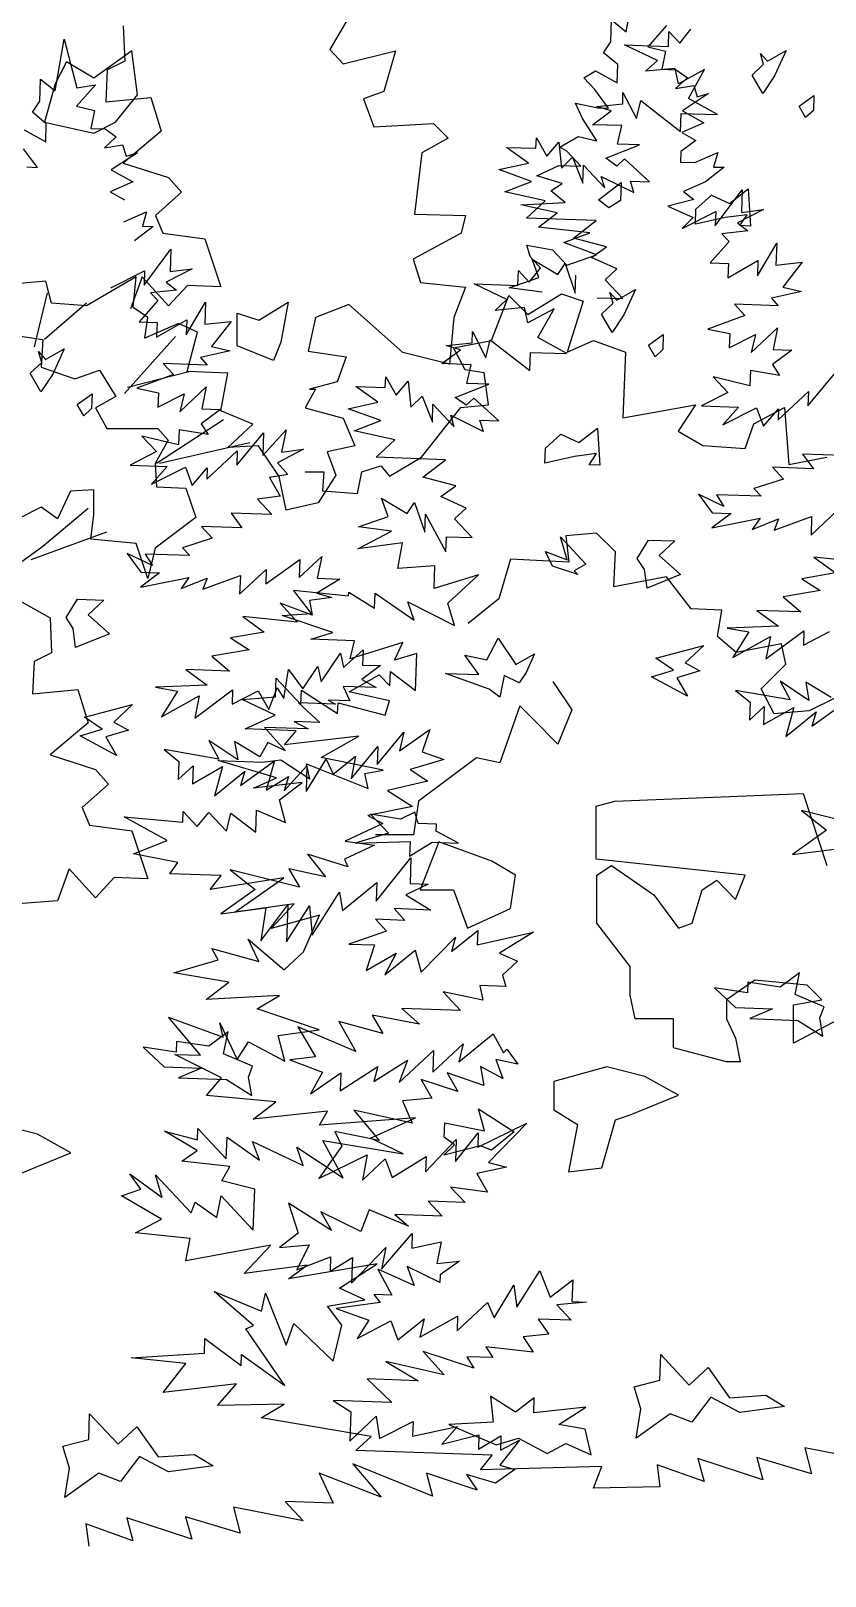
# Model space of a CAD drawing. Header units: inches. Extents: x -11 to 128, y 7 to 56.
# Drawn here: x 66.25 to 66.508, y 21.804 to 22.306 of the extents above; entities that cross this region are included whole.
import ezdxf

# ---------------------------------------------------------------- set-up
doc = ezdxf.new("R2010")
doc.units = ezdxf.units.IN
doc.header["$MEASUREMENT"] = 0
doc.layers.add('CAY', color=94, linetype='Continuous')
doc.layers.add('CAY-3', color=61, linetype='Continuous')
picture_1 = doc.add_image_def('image1.jpg', size_in_pixel=(1680, 1093))

# ---------------------------------------------------------------- blocks, each defined once
blk = doc.blocks.new('A$C76451831')
at = {"layer": 'CAY'}
for p, q in [((5470, 1100.6), (5471.1, 1075.2)), ((5864.5, 1085.8), (5864.9, 1096.7)), ((5864.9, 1096.7), (5872.8, 1088.2)), ((5872.8, 1088.2), (5880.8, 1098.4)), ((5420.6, 1053.6), (5427.3, 1091)), ((5427.3, 1091), (5436.5, 1055.8)), ((5856.5, 1075.7), (5832.8, 1086.9)), ((5832.8, 1086.9), (5864.5, 1085.8)), ((5471.1, 1075.2), (5458.4, 1068.9)), ((5848, 1067.8), (5856.5, 1075.7)), ((5409.5, 1046.3), (5410, 1062.2)), ((5410, 1062.2), (5420.6, 1053.6)), ((5458.4, 1068.9), (5457.3, 1045.7)), ((5869.4, 1069.8), (5848, 1067.8)), ((5871.7, 1058.8), (5869.4, 1069.8)), ((5890.7, 1069), (5871.7, 1058.8)), ((5879.1, 1048.1), (5890.7, 1069)), ((5449.8, 1058.1), (5436.1, 1042.7)), ((5436.5, 1055.8), (5449.8, 1058.1)), ((5831.4, 1044.3), (5831.6, 1052.5)), ((5831.6, 1052.5), (5841.4, 1033.6)), ((5404.2, 1038.3), (5409.5, 1046.3)), ((5436.1, 1042.7), (5449.1, 1039.5)), ((5457.3, 1045.7), (5490, 1048.9)), ((5490, 1048.9), (5497.4, 1024.6)), ((5812.7, 1042.3), (5831.4, 1044.3)), ((5823, 1039.2), (5812.7, 1042.3)), ((5841.4, 1033.6), (5844.6, 1046.6)), ((5844.6, 1046.6), (5873.3, 1024.3)), ((5900, 1036.5), (5879.1, 1048.1)), ((5414.3, 1029.8), (5404.2, 1038.3)), ((5413.9, 1016.7), (5414.3, 1029.8)), ((5449.1, 1039.5), (5446.4, 1026.4)), ((5809.5, 1029.2), (5823, 1039.2)), ((5830.8, 1028.5), (5809.5, 1029.2)), ((5827.6, 1015), (5830.8, 1028.5)), ((5873.3, 1024.3), (5873.7, 1037.4)), ((5873.7, 1037.4), (5900, 1036.5)), ((5398.3, 1025.4), (5413.9, 1016.7)), ((5446.4, 1026.4), (5456.8, 1026.1)), ((5464.8, 1020.4), (5456.3, 1012.5)), ((5456.8, 1026.1), (5464.8, 1020.4)), ((5497.4, 1024.6), (5470, 1001.4)), ((5768.6, 1012.1), (5768.9, 1019.8)), ((5768.9, 1019.8), (5776.6, 1006.4)), ((5407.8, 998.3), (5397.8, 1011.8)), ((5456.3, 1012.5), (5469.5, 1014.7)), ((5480.2, 1008.9), (5461.2, 996.5)), ((5469.5, 1014.7), (5472, 1006.5)), ((5472, 1006.5), (5480.2, 1008.9)), ((5747.3, 1012.8), (5768.6, 1012.1)), ((5763.2, 1001.4), (5747.3, 1012.8)), ((5776.6, 1006.4), (5785.1, 1016.5)), ((5785.1, 1016.5), (5787.1, 997.8)), ((5819.1, 1004.9), (5843.5, 1014.5)), ((5843.5, 1014.5), (5827.6, 1015)), ((5400.1, 998.6), (5407.8, 998.3)), ((5461.2, 996.5), (5476.8, 987.8)), ((5470, 1001.4), (5502.7, 990.9)), ((5741.8, 996.7), (5763.2, 1001.4)), ((5765.5, 988.2), (5741.8, 996.7)), ((5787.1, 997.8), (5795.1, 1005.7)), ((5795.1, 1005.7), (5802.6, 986.9)), ((5802.6, 986.9), (5803.1, 1000)), ((5803.1, 1000), (5818.4, 983.6)), ((5827.1, 999.2), (5819.1, 1004.9)), ((5832.7, 1004.4), (5827.1, 999.2)), ((5850.7, 987.9), (5832.7, 1004.4)), ((5476.8, 987.8), (5460.6, 980.6)), ((5502.7, 990.9), (5512.2, 980.3)), ((5746.2, 980.7), (5765.5, 988.2)), ((5818.4, 983.6), (5815.9, 991.8)), ((5815.9, 991.8), (5839.5, 980.1)), ((5839.5, 980.1), (5837.1, 988.4)), ((5837.1, 988.4), (5850.7, 987.9)), ((5460.6, 980.6), (5470.9, 974.8)), ((5512.2, 980.3), (5493.2, 963.4)), ((5775.4, 974.2), (5746.2, 980.7)), ((5761.9, 961.5), (5775.4, 974.2)), ((5470.3, 959), (5486.9, 966.1)), ((5486.9, 966.1), (5483.8, 955.8)), ((5493.2, 963.4), (5498.5, 950.8)), ((5812.1, 959.8), (5761.9, 961.5)), ((5491.5, 955.5), (5478, 945.1)), ((5483.8, 955.8), (5491.5, 955.5)), ((5498.5, 950.8), (5529.1, 946.6)), ((5795.8, 947.2), (5812.1, 959.8)), ((5485, 913.1), (5504.5, 939.2)), ((5504.5, 939.2), (5503.9, 922.9)), ((5529.1, 946.6), (5540.7, 911.8)), ((5819.6, 940.9), (5795.8, 947.2)), ((5808.9, 933.2), (5819.6, 940.9)), ((5770.8, 918.6), (5765.8, 931.9)), ((5765.8, 931.9), (5784.4, 920.9)), ((5784.4, 920.9), (5789.7, 928.8)), ((5789.7, 928.8), (5797.1, 907.3)), ((5827.2, 924.8), (5808.9, 933.2)), ((5460.9, 911.2), (5485.4, 923.5)), ((5483.7, 919.1), (5475.3, 895.9)), ((5502.7, 898.1), (5483.7, 919.1)), ((5485.4, 923.5), (5485, 913.1)), ((5519.9, 925), (5501, 915.3)), ((5503.9, 922.9), (5519.9, 925)), ((5749.2, 911.2), (5770.8, 918.6)), ((5797.1, 907.3), (5797.6, 920.4)), ((5818.7, 916.9), (5827.2, 924.8)), ((5831.4, 903.4), (5818.7, 916.9)), ((5508.5, 909.6), (5489.8, 907.5)), ((5489.8, 907.5), (5495.1, 901.9)), ((5501, 915.3), (5508.5, 909.6)), ((5516.4, 912.8), (5502.7, 898.1)), ((5540.7, 911.8), (5516.4, 912.8)), ((5773.1, 908.1), (5749.2, 911.2)), ((5495.1, 901.9), (5481.4, 886.5)), ((5515.5, 877.1), (5529.5, 900.7)), ((5529.5, 900.7), (5528.9, 884.8)), ((5812.9, 904), (5831.4, 903.4)), ((5481.4, 886.5), (5494.5, 886)), ((5494.1, 875.6), (5515.9, 888)), ((5494.5, 886), (5494.1, 875.6)), ((5515.9, 888), (5515.5, 877.1)), ((5528.9, 884.8), (5548, 886.9)), ((5548, 886.9), (5533.8, 868.8)), ((5547.3, 865.6), (5525.8, 860.9)), ((5525.8, 860.9), (5530.6, 855.3)), ((5533.8, 868.8), (5547.3, 865.6)), ((5498.9, 856.4), (5506.3, 848.5)), ((5530.6, 855.3), (5498.9, 856.4)), ((5506.3, 848.5), (5479.7, 838.5)), ((5479.7, 838.5), (5495.4, 835.2)), ((5510.8, 821.5), (5530, 839.5)), ((5530, 839.5), (5526.8, 823.7)), ((5495.4, 835.2), (5495.1, 824.8)), ((5495.1, 824.8), (5514, 834.6)), ((5514, 834.6), (5510.8, 821.5)), ((5540.3, 823.2), (5526.4, 812.8)), ((5526.8, 823.7), (5540.3, 823.2)), ((5510.4, 808.4), (5510, 797.5)), ((5531.5, 805), (5510.4, 808.4)), ((5526.4, 812.8), (5531.5, 805)), ((5552.1, 782.9), (5571.5, 806.3)), ((5570.9, 790), (5587.9, 808.4)), ((5571.5, 806.3), (5570.9, 790)), ((5587.9, 808.4), (5584.6, 792.2)), ((5510, 797.5), (5483.5, 803.9)), ((5483.5, 803.9), (5494, 792.7)), ((5600.5, 794.4), (5581.6, 784.6)), ((5584.6, 792.2), (5600.5, 794.4)), ((5494, 792.7), (5475, 782.9)), ((5475, 782.9), (5501.7, 782)), ((5530.4, 772.8), (5552.4, 793.3)), ((5552.4, 793.3), (5552.1, 782.9)), ((5581.6, 784.6), (5589, 776.2)), ((5501.7, 782), (5490.4, 769.2)), ((5490.4, 769.2), (5514.9, 781.5)), ((5514.9, 781.5), (5519.8, 768.2)), ((5519.8, 768.2), (5530.7, 781)), ((5530.7, 781), (5530.4, 772.8)), ((5589, 776.2), (5575.8, 773.9)), ((5575.8, 773.9), (5583.5, 760.5)), ((5583.5, 760.5), (5567.1, 758.4)), ((5567.1, 758.4), (5577.6, 747.1)), ((5526.5, 738.5), (5534.4, 730.1)), ((5555.9, 737.5), (5526.5, 738.5)), ((5577.6, 747.1), (5548.1, 748.2)), ((5548.1, 748.2), (5555.9, 737.5)), ((5534.4, 730.1), (5512.8, 723.1)), ((5472.8, 719.1), (5482.8, 705.6)), ((5491.1, 710.3), (5472.8, 719.1)), ((5518.1, 717.5), (5485.9, 718.6)), ((5485.9, 718.6), (5491.1, 710.3)), ((5512.8, 723.1), (5518.1, 717.5)), ((5597.3, 701.6), (5613.7, 716.9)), ((5613.7, 716.9), (5610.4, 701.1)), ((5496.3, 705.1), (5482.4, 694.7)), ((5482.8, 705.6), (5496.3, 705.1)), ((5554.2, 689.5), (5573.5, 707.4)), ((5573.1, 697), (5597.7, 714.7)), ((5573.5, 707.4), (5573.1, 697)), ((5597.7, 714.7), (5597.3, 701.6)), ((5482.4, 694.7), (5517.5, 701.6)), ((5517.5, 701.6), (5511.8, 693.7)), ((5511.8, 693.7), (5530.6, 701.2)), ((5527.6, 693.1), (5554.7, 703.1)), ((5530.6, 701.2), (5527.6, 693.1)), ((5554.7, 703.1), (5554.2, 689.5)), ((5626.7, 700.5), (5610, 690.2)), ((5610.4, 701.1), (5626.7, 700.5)), ((5606.7, 674.5), (5583.5, 683)), ((5583.5, 683), (5596.1, 669.4)), ((5620.8, 687.1), (5604.8, 685)), ((5604.8, 685), (5606.7, 674.5)), ((5610, 690.2), (5620.8, 687.1)), ((5596.1, 669.4), (5556.4, 673.5)), ((5556.4, 673.5), (5571.9, 662.1)), ((5571.9, 662.1), (5547.7, 658)), ((5561, 649.3), (5534.1, 644.8)), ((5547.7, 658), (5561, 649.3)), ((5629.4, 636.5), (5643.5, 649.2)), ((5643.5, 649.2), (5643.1, 638.3)), ((5534.1, 644.8), (5546.9, 634)), ((5599.9, 621.2), (5610.9, 637.2)), ((5610.9, 637.2), (5613.2, 626.2)), ((5613.2, 626.2), (5627.1, 647)), ((5627.1, 647), (5629.4, 636.5)), ((5656.2, 637.9), (5642.7, 627.9)), ((5643.1, 638.3), (5656.2, 637.9)), ((5515.2, 635.1), (5530.7, 623.7)), ((5546.9, 634), (5515.2, 635.1)), ((5586.1, 614), (5589.5, 635.2)), ((5589.5, 635.2), (5599.9, 621.2)), ((5642.7, 627.9), (5652.9, 622.1)), ((5530.7, 623.7), (5493.4, 622.2)), ((5493.4, 622.2), (5509.2, 619.4)), ((5509.2, 619.4), (5497.7, 600.8)), ((5497.7, 600.8), (5525, 616.1)), ((5521.7, 599.9), (5549.1, 620.3)), ((5525, 616.1), (5521.7, 599.9)), ((5549.1, 620.3), (5548.8, 609.9)), ((5548.8, 609.9), (5567.7, 619.6)), ((5567.7, 619.6), (5575.4, 606.2)), ((5575.4, 606.2), (5581.3, 621.9)), ((5581.3, 621.9), (5586.1, 614)), ((5629, 622.9), (5634, 612.3)), ((5652.9, 622.1), (5629, 622.9)), ((5596.8, 610.9), (5612.2, 596.8)), ((5623.5, 610), (5596.8, 610.9)), ((5618.2, 612.9), (5623.5, 610)), ((5634, 612.3), (5618.2, 612.9)), ((5603.9, 592.1), (5572.2, 593.2)), ((5572.2, 593.2), (5587.5, 576.3)), ((5612.2, 596.8), (5593.6, 597.4)), ((5593.6, 597.4), (5603.9, 592.1)), ((5552.8, 569.8), (5532, 583.7)), ((5532, 583.7), (5539.2, 570.3)), ((5568.7, 572), (5550.5, 583.1)), ((5550.5, 583.1), (5552.8, 569.8)), ((5574.5, 582.2), (5568.7, 572)), ((5587.5, 576.3), (5574.5, 582.2)), ((5653.7, 566.3), (5673.1, 589.7)), ((5669.9, 576.2), (5691.8, 591.7)), ((5673.1, 589.7), (5669.9, 576.2)), ((5691.8, 591.7), (5686.2, 575.6)), ((5499.6, 577.1), (5510.2, 568.6)), ((5539.2, 570.3), (5499.6, 577.1)), ((5602.3, 546.8), (5616.7, 570.3)), ((5616.7, 570.3), (5621.8, 559.3)), ((5621.8, 559.3), (5638.1, 572.3)), ((5634.8, 556.1), (5654.2, 579.4)), ((5638.1, 572.3), (5634.8, 556.1)), ((5654.2, 579.4), (5653.7, 566.3)), ((5701.9, 570.1), (5677.6, 562.8)), ((5686.2, 575.6), (5701.9, 570.1)), ((5510.2, 568.6), (5509.7, 555.5)), ((5509.7, 555.5), (5520.5, 565.5)), ((5520.5, 565.5), (5520, 552.4)), ((5520, 552.4), (5541.7, 564.8)), ((5541.7, 564.8), (5536, 543.7)), ((5536, 543.7), (5557.9, 561.5)), ((5554.9, 551.2), (5579.5, 568.9)), ((5557.9, 561.5), (5554.9, 551.2)), ((5579.5, 568.9), (5573.3, 547.8)), ((5586.4, 547.4), (5602.9, 565.4)), ((5602.9, 565.4), (5602.3, 546.8)), ((5677.6, 562.8), (5690.5, 554.2)), ((5573.3, 547.8), (5589.5, 557.7)), ((5589.5, 557.7), (5586.4, 547.4)), ((5690.5, 554.2), (5661.2, 547.5)), ((5661.2, 547.5), (5679.4, 536)), ((5683.6, 539.8), (5680.1, 515.6)), ((5679.4, 536), (5647, 529.4)), ((5647, 529.4), (5657.7, 523.6)), ((5657.7, 523.6), (5630.5, 510.9)), ((5680.1, 515.6), (5652.4, 515.6)), ((5651.7, 507.9), (5630, 497.8)), ((5630.5, 510.9), (5651.7, 507.9)), ((5632.6, 492.3), (5603.4, 501.4)), ((5603.4, 501.4), (5616.4, 485.1)), ((5630, 497.8), (5632.6, 492.3)), ((5653, 467.5), (5678.1, 498.8)), ((5678.1, 498.8), (5677.5, 480.3)), ((5597.6, 477.6), (5547.3, 490.2)), ((5547.3, 490.2), (5565.4, 476)), ((5589.9, 491), (5597.6, 477.6)), ((5616.4, 485.1), (5589.9, 491)), ((5628.7, 460.7), (5653.5, 481.1)), ((5653.5, 481.1), (5653, 467.5)), ((5565.4, 476), (5540.7, 458.3)), ((5606.8, 442.8), (5626.5, 473.9)), ((5626.5, 473.9), (5628.7, 460.7)), ((5690.6, 479.8), (5674.5, 472.2)), ((5674.5, 472.2), (5692.6, 461.1)), ((5677.5, 480.3), (5690.6, 479.8)), ((5540.7, 458.3), (5573.1, 462.6)), ((5569.5, 438.7), (5589, 464.8)), ((5573.1, 462.6), (5569.5, 438.7)), ((5589, 464.8), (5588.1, 438)), ((5588.1, 438), (5604.8, 464.2)), ((5604.8, 464.2), (5606.8, 442.8)), ((5665.9, 462.1), (5673.8, 453.6)), ((5692.6, 461.1), (5665.9, 462.1)), ((5652.5, 454.4), (5660.4, 445.9)), ((5673.8, 453.6), (5652.5, 454.4)), ((5660.4, 445.9), (5633.3, 436.5)), ((5633.3, 436.5), (5651.9, 435.8)), ((5685.6, 416.1), (5710.5, 441.5)), ((5707.5, 431.2), (5726.6, 446.4)), ((5710.5, 441.5), (5707.5, 431.2)), ((5726.6, 446.4), (5726.2, 435.9)), ((5726.2, 435.9), (5766.8, 445)), ((5766.8, 445), (5742.3, 429.9)), ((5651.9, 435.8), (5645.8, 417.4)), ((5645.8, 417.4), (5667.5, 429.8)), ((5659.3, 414.3), (5681.2, 432.1)), ((5667.5, 429.8), (5659.3, 414.3)), ((5681.2, 432.1), (5685.6, 416.1)), ((5742.3, 429.9), (5755.2, 424.1)), ((5755.2, 424.1), (5744.5, 414)), ((5744.5, 414), (5746.9, 405.8)), ((5746.9, 405.8), (5727.9, 406.4)), ((5727.9, 406.4), (5730.2, 395.9)), ((5701.4, 401.9), (5714.1, 388.3)), ((5730.2, 395.9), (5701.4, 401.9)), ((5625.9, 380.5), (5638.3, 358.8)), ((5657.8, 371.7), (5625.9, 380.5)), ((5650.1, 385.1), (5657.8, 371.7)), ((5684.3, 378.5), (5650.1, 385.1)), ((5714.1, 388.3), (5671.6, 389.8)), ((5671.6, 389.8), (5684.3, 378.5)), ((5596.3, 376.6), (5609.2, 354.8)), ((5638.3, 358.8), (5596.3, 376.6)), ((5712.8, 351.2), (5737.6, 371.6)), ((5737.6, 371.6), (5745.2, 357.8)), ((5669.7, 336.4), (5694.5, 359.5)), ((5694, 343.7), (5716, 364.2)), ((5694.5, 359.5), (5694, 343.7)), ((5716, 364.2), (5712.8, 351.2)), ((5745.2, 357.8), (5747.6, 360.4)), ((5747.6, 360.4), (5755.4, 349.7)), ((5609.2, 354.8), (5590.5, 352.7)), ((5590.5, 352.7), (5614.2, 343.7)), ((5626.9, 330.2), (5654.2, 347.8)), ((5651.2, 337), (5675.7, 352.5)), ((5654.2, 347.8), (5651.2, 337)), ((5675.7, 352.5), (5669.7, 336.4)), ((5744.6, 339.2), (5728.6, 347.9)), ((5728.6, 347.9), (5730.8, 334.2)), ((5755.4, 349.7), (5739.6, 353)), ((5739.6, 353), (5744.6, 339.2)), ((5614.2, 343.7), (5605.5, 328.2)), ((5605.5, 328.2), (5627.4, 343.3)), ((5627.4, 343.3), (5626.9, 330.2)), ((5712.1, 329.9), (5685.6, 338.5)), ((5685.6, 338.5), (5693.3, 325.1)), ((5730.8, 334.2), (5704.4, 343.3)), ((5704.4, 343.3), (5712.1, 329.9)), ((5693.3, 325.1), (5672, 323.1)), ((5636.8, 316.2), (5655.1, 294.3)), ((5679.1, 307), (5636.8, 316.2)), ((5672, 323.1), (5679.1, 307)), ((5726.5, 289.5), (5762, 306.9)), ((5762, 306.9), (5734.3, 278.4)), ((5623.2, 300.8), (5628.2, 290.2)), ((5655.1, 294.3), (5623.2, 300.8)), ((5688.7, 271.8), (5710.9, 295)), ((5710.3, 279.2), (5726.9, 299.9)), ((5710.9, 295), (5710.3, 279.2)), ((5726.9, 299.9), (5726.5, 289.5)), ((5628.2, 290.2), (5611.5, 266.8)), ((5611.5, 266.8), (5646.6, 284.1)), ((5646.6, 284.1), (5643.2, 265.7)), ((5643.2, 265.7), (5659.6, 281)), ((5659.6, 281), (5664.6, 267.6)), ((5664.6, 267.6), (5689.1, 282.7)), ((5689.1, 282.7), (5688.7, 271.8)), ((5747.3, 275.2), (5725.9, 270.5)), ((5725.9, 270.5), (5733.6, 257.1)), ((5734.3, 278.4), (5747.3, 275.2)), ((5733.6, 257.1), (5706.9, 260.7)), ((5706.9, 260.7), (5717.4, 249.5)), ((5620.7, 229.3), (5589.6, 249)), ((5589.6, 249), (5596.6, 227.4)), ((5717.4, 249.5), (5690.7, 250.4)), ((5690.7, 250.4), (5700.8, 239.6)), ((5641.9, 228.5), (5613, 242.7)), ((5613, 242.7), (5620.7, 229.3)), ((5647.9, 244.2), (5641.9, 228.5)), ((5676.5, 232.3), (5647.9, 244.2)), ((5700.8, 239.6), (5666.4, 240.8)), ((5666.4, 240.8), (5676.5, 232.3)), ((5596.6, 227.4), (5583.1, 217)), ((5656.8, 201.3), (5679, 227.2)), ((5679, 227.2), (5678.7, 216.4)), ((5583.1, 217), (5604.4, 219)), ((5604.4, 219), (5595.6, 200.7)), ((5635.2, 191.1), (5660.1, 217)), ((5660.1, 217), (5656.8, 201.3)), ((5678.7, 216.4), (5700.1, 221.1)), ((5700.1, 221.1), (5696.9, 205.3)), ((5595.6, 200.7), (5620, 210.3)), ((5620, 210.3), (5619.6, 199.9)), ((5619.6, 199.9), (5635.8, 209.7)), ((5635.8, 209.7), (5635.2, 191.1)), ((5654.1, 201.4), (5664.3, 182.4)), ((5680.4, 189.6), (5654.1, 201.4)), ((5699.1, 191.6), (5675.5, 203.3)), ((5675.5, 203.3), (5680.4, 189.6)), ((5696.9, 205.3), (5713.2, 207)), ((5713.2, 207), (5699.3, 197.1)), ((5699.3, 197.1), (5699.1, 191.6)), ((5754.7, 173.8), (5771.4, 200)), ((5771.4, 200), (5778.9, 181.1)), ((5778.9, 181.1), (5795.2, 193.7)), ((5795.2, 193.7), (5794.7, 177.9)), ((5651.2, 182.9), (5656, 177.3)), ((5664.3, 182.4), (5651.2, 182.9)), ((5738.5, 166.2), (5752.5, 189.8)), ((5752.5, 189.8), (5754.7, 173.8)), ((5656, 177.3), (5624.1, 172.9)), ((5624.1, 172.9), (5647.8, 164.4)), ((5711.5, 156.8), (5733.5, 177.3)), ((5733.5, 177.3), (5738.5, 166.2)), ((5805.1, 177.5), (5783.7, 175.5)), ((5783.7, 175.5), (5794.2, 164.3)), ((5794.7, 177.9), (5805.1, 177.5)), ((5647.8, 164.4), (5639.2, 151.1)), ((5639.2, 151.1), (5663.7, 163.9)), ((5663.7, 163.9), (5668.6, 150.1)), ((5668.6, 150.1), (5687.7, 165.3)), ((5684.6, 152.2), (5711.8, 167.2)), ((5687.7, 165.3), (5684.6, 152.2)), ((5711.8, 167.2), (5711.5, 156.8)), ((5794.2, 164.3), (5770.2, 165.1)), ((5770.2, 165.1), (5778, 154.4)), ((5778, 154.4), (5759.3, 152.4)), ((5759.3, 152.4), (5766.7, 141.2)), ((5702.2, 124.9), (5659.9, 134.5)), ((5659.9, 134.5), (5683.5, 120.6)), ((5723.7, 129.6), (5686.9, 141.7)), ((5686.9, 141.7), (5702.2, 124.9)), ((5737.5, 137.3), (5718.5, 137.9)), ((5718.5, 137.9), (5723.7, 129.6)), ((5766.7, 141.2), (5732.4, 145.1)), ((5732.4, 145.1), (5737.5, 137.3)), ((5646.4, 121.9), (5664.3, 104.9)), ((5683.5, 120.6), (5646.4, 121.9)), ((5621.8, 106.4), (5634.7, 98.2)), ((5664.3, 104.9), (5621.8, 106.4)), ((5634.7, 98.2), (5633.9, 77)), ((5633.9, 77), (5653.1, 94.9)), ((5653.1, 94.9), (5655.3, 78.9)), ((5655.3, 78.9), (5679.7, 91.2)), ((5679.7, 91.2), (5679.3, 80.4)), ((5679.3, 80.4), (5711.8, 87.4)), ((5711.8, 87.4), (5700.4, 74.6)), ((5700.4, 74.6), (5727.4, 81.4)), ((5727.4, 81.4), (5727.1, 71)), ((5727.1, 71), (5743.3, 80.8)), ((5743.3, 80.8), (5742.9, 70.4)), ((5756.7, 77.6), (5742.5, 59.6)), ((5742.9, 70.4), (5756.7, 77.6)), ((5693.7, 37.2), (5636.1, 60.6)), ((5636.1, 60.6), (5656.5, 36.3)), ((5753.3, 56.5), (5739.3, 46.5)), ((5742.5, 59.6), (5753.3, 56.5)), ((5656.5, 36.3), (5611.8, 53.7)), ((5611.8, 53.7), (5621.9, 32)), ((5726, 41.5), (5689.3, 53.7)), ((5689.3, 53.7), (5693.7, 37.2)), ((5739.3, 46.5), (5718.3, 52.7)), ((5718.3, 52.7), (5726, 41.5)), ((5600.2, 19.2), (5549.8, 29.1)), ((5549.8, 29.1), (5554.6, 10.4)), ((5621.9, 32), (5587.1, 33.3)), ((5587.1, 33.3), (5600.2, 19.2)), ((5476.9, 4.9), (5442.9, 17)), ((5442.9, 17), (5445, 1)), ((5472.5, 21.4), (5476.9, 4.9)), ((5519.5, 6.1), (5472.5, 21.4)), ((5515.1, 22.2), (5519.5, 6.1)), ((5554.6, 10.4), (5515.1, 22.2))]:
    blk.add_line(p, q, dxfattribs=at)
for points in [[(1271.4, 1199.6), (1249.3, 1161.6), (1258.8, 1151.1), (1296.7, 1160.6), (1288.3, 1131.1), (1273.5, 1125.8), (1280.9, 1105.7), (1324.2, 1107.9), (1334.7, 1097.3), (1315.7, 1086.8), (1310.4, 1042.5), (1347.4, 1041.4), (1344.2, 1028.7), (1309.4, 1009.8), (1314.7, 992.9), (1347.4, 989.7), (1338.9, 967.6), (1335.8, 933.8), (1302, 942.3), (1263, 977.1), (1238.7, 967.6), (1233.4, 943.3), (1260.9, 939.1), (1254.5, 921.2), (1234.5, 915.9), (1238.7, 915.9), (1231.3, 902.2), (1258.8, 894.8), (1267.2, 874.8), (1247.2, 870.5), (1253.5, 853.7)], [(1492.9, 1178.8), (1479.2, 1163.4), (1492.2, 1160.3), (1489.5, 1147.2), (1499.9, 1146.8), (1507.9, 1141.1), (1499.4, 1133.3), (1512.7, 1135.5), (1515.1, 1127.3), (1523.3, 1129.7), (1504.3, 1117.2), (1519.9, 1108.5), (1503.8, 1101.4), (1514, 1095.6), (1503.3, 1087.8), (1503, 1080.1), (1513.4, 1079.7), (1530, 1086.9), (1526.9, 1076.5), (1534.6, 1076.3), (1521.1, 1065.9), (1505, 1058.7), (1512.5, 1053), (1493.8, 1048.2), (1512, 1039.9), (1504.1, 1032), (1528.5, 1044.3), (1528.1, 1033.9), (1547.6, 1060), (1547.1, 1043.7), (1563, 1045.8), (1544.1, 1036.1), (1551.6, 1030.3), (1532.9, 1028.3), (1538.2, 1022.7), (1524.5, 1007.3), (1537.6, 1006.8), (1537.3, 996.4), (1559, 1008.8), (1558.6, 997.9), (1572.6, 1021.5), (1572, 1005.6), (1591.1, 1007.7), (1576.9, 989.6), (1590.4, 986.4), (1568.9, 981.7), (1573.7, 976.1), (1542, 977.2), (1549.5, 969.2), (1522.8, 959.3), (1538.6, 956), (1538.2, 945.6), (1557.1, 955.4), (1554, 942.3), (1573.2, 960.2), (1569.9, 944.5), (1583.5, 944), (1569.5, 933.6), (1574.7, 925.7), (1553.5, 929.2), (1553.1, 918.3), (1526.6, 924.7), (1537.1, 913.4), (1518.2, 903.7), (1544.9, 902.7), (1533.5, 890), (1558, 902.3), (1563, 889), (1573.8, 901.7), (1573.5, 893.6), (1595.6, 914.1), (1595.2, 903.7), (1614.6, 927.1)], [(1620.7, 867.9), (1591.3, 868.9), (1599.1, 858.2), (1569.6, 859.3), (1577.5, 850.8), (1556, 843.9), (1561.2, 838.3), (1529.1, 839.4), (1534.2, 831), (1515.9, 839.8), (1525.9, 826.3), (1539.5, 825.9), (1525.5, 815.5), (1560.6, 822.4), (1554.9, 814.4), (1573.8, 821.9), (1570.8, 813.9), (1597.8, 823.8), (1597.4, 810.2), (1616.6, 828.2)], [(1639.3, 790.2), (1599.5, 794.3), (1615, 782.9), (1590.8, 778.7), (1604.1, 770.1), (1577.2, 765.6), (1590, 754.7), (1558.3, 755.8), (1573.8, 744.4), (1536.6, 743), (1552.3, 740.2), (1540.8, 721.6), (1568.1, 736.9), (1564.8, 720.7), (1592.2, 741.1), (1591.9, 730.6), (1610.8, 740.4)], [(1611.9, 692.8), (1593.7, 703.8), (1595.9, 690.6), (1575.1, 704.5), (1582.3, 691.1), (1542.7, 697.9), (1553.3, 689.4), (1552.8, 676.3), (1563.6, 686.3), (1563.1, 673.2), (1584.9, 685.6), (1579.1, 664.5), (1601.1, 682.3), (1598, 672), (1622.6, 689.7)], [(1640.7, 598.4), (1590.4, 611), (1608.5, 596.8), (1583.9, 579.1), (1616.2, 583.4)], [(1643.3, 140), (1592.9, 149.9), (1597.7, 131.1), (1558.2, 142.9), (1562.6, 126.9), (1515.6, 142.2), (1520, 125.7), (1486, 137.8), (1488.1, 121.8), (1440.1, 120.8), (1446.1, 136.4), (1358.1, 134.1), (1366.6, 144.6), (1267.9, 148.1), (1279.1, 158.1), (1199.4, 171.8), (1216.1, 181.6), (1168, 180.6), (1181.7, 196.4), (1128.5, 190.1), (1145, 210.9), (1105.3, 215), (1158.5, 218.6), (1158.8, 229), (1184.9, 209.5), (1185.2, 217.6), (1216.5, 195.2), (1188.5, 236.1), (1194, 238.6), (1165.5, 263.2), (1199.8, 248.8), (1202.6, 261.9), (1217.6, 224.2), (1223.1, 239.9), (1251.6, 212.6), (1257.9, 238.7), (1247.6, 252.6), (1274.4, 257.1), (1256.2, 265.5), (1283.5, 283.1), (1219.2, 272.2), (1232.7, 282.1), (1187.2, 276), (1206.5, 296.7), (1144.9, 285.2), (1148.2, 301.4), (1108.5, 305.5), (1127.4, 315.3), (1098.5, 332.2), (1112.3, 337.1), (1104.5, 348.3), (1127.9, 331.1), (1123.1, 347.6), (1148.9, 320), (1151.8, 327.6), (1167.3, 316.6), (1170.6, 332.4), (1193.7, 307.5), (1194.8, 337), (1171, 343.2), (1176.8, 353.5), (1142, 357.4), (1153.2, 365.2), (1129.6, 379.1), (1153.4, 372.9), (1153.7, 381), (1174.2, 359), (1174.8, 374.8), (1198.2, 358.2), (1193.2, 371.5), (1229.8, 354.3), (1225.3, 367.6), (1258.9, 345.2), (1244, 372.4), (1302.2, 362.7), (1278.5, 373.9), (1311.2, 388.7), (1241.7, 383.4), (1247.5, 393.6), (1193.8, 387.8), (1210.1, 400.4), (1160, 404.8), (1170.8, 417.6), (1137, 434.6), (1155.6, 434), (1132.5, 461.5), (1171.9, 447), (1169.5, 457.5), (1182.2, 430.8), (1190.3, 443.7), (1216.6, 429.6), (1211.8, 448.3), (1241.4, 452.3), (1196.6, 467.5), (1212.8, 477.3), (1159.7, 474.2), (1176, 486.8), (1136.3, 493.6), (1168.4, 502.9), (1163.7, 511.2), (1197.8, 501.9), (1190.2, 518), (1216.2, 495.8), (1230.2, 508.9), (1241.6, 535.3), (1206.8, 525.6), (1223.3, 543.6), (1180.5, 537.4), (1215.8, 562.4), (1162.5, 553.9), (1170.5, 564), (1133.4, 565.3), (1139.1, 573.3), (1107.2, 579.8), (1131.5, 589.4), (1100.4, 606.4), (1142.9, 602.6), (1143.1, 610.3), (1153.2, 599.5), (1161.7, 609.7), (1174.4, 596.1), (1177.5, 609.1), (1195.6, 595.3), (1196.2, 611.2), (1217.2, 602.3), (1212.8, 618.8), (1229.1, 631.3), (1194, 627.1), (1210.6, 634.7), (1168.4, 647.1), (1200.1, 646), (1213.8, 647.7), (1234.6, 633.9), (1232.3, 644.8), (1276.9, 627), (1274.6, 637.9), (1287.8, 640.2), (1242.8, 649.4), (1270.1, 664.8), (1216.4, 658.5), (1224.9, 668.7), (1187.8, 670), (1209.5, 680.1), (1185.8, 691.3), (1209.9, 693.2), (1210.4, 706.8), (1228.3, 687.6), (1228.7, 698), (1254.8, 681.2), (1255.1, 688.9), (1289.2, 680), (1292.3, 690.3), (1263.1, 696.8), (1284.8, 709.2), (1292.7, 701.2), (1293, 711.6), (1311.1, 697.8), (1312.1, 724.6), (1296, 719.7), (1301.9, 732.6), (1263.9, 720.8), (1267.1, 733.8), (1235.4, 734.9), (1251.4, 739.8), (1214.7, 752), (1236, 753.5), (1223, 770.3), (1262.8, 766.2), (1262.9, 768.9), (1281.5, 757.4), (1281.9, 768.2), (1310.2, 748.6), (1305.7, 761.9), (1339.5, 744.9), (1334.6, 760.9), (1356.7, 781.5), (1324.6, 771.7), (1325.2, 788), (1298.4, 786.2), (1301.7, 804.7), (1269.4, 800.4), (1293.9, 813.1), (1270, 816.2), (1291.5, 823.6), (1286.5, 837), (1305.2, 825.9), (1310.4, 833.9), (1317.9, 812.3), (1318.3, 825.4), (1333.2, 798.2), (1333.6, 809), (1352.2, 808.4), (1339.5, 822), (1347.9, 829.8), (1329.6, 838.2), (1340.3, 846), (1316.5, 852.2), (1332.8, 864.8), (1282.6, 866.6), (1296.2, 879.2), (1266.9, 885.7), (1286.2, 893.2), (1262.5, 901.7), (1284, 906.4), (1268.1, 917.8), (1289.3, 917.1), (1289.6, 924.8), (1297.3, 911.4), (1305.8, 921.5), (1307.9, 902.9), (1315.9, 910.7), (1323.4, 891.9), (1323.8, 905), (1339.1, 888.6), (1336.7, 896.9), (1360.3, 885.2), (1357.8, 893.4), (1371.4, 892.9), (1353.4, 909.4), (1347.8, 904.2), (1339.8, 909.9), (1364.2, 919.5), (1348.4, 920), (1351.5, 933.5), (1330.3, 934.3), (1343.8, 944.2), (1333.4, 947.3), (1352.1, 949.4), (1352.4, 957.5), (1362.1, 938.6), (1365.3, 951.6), (1394, 929.3), (1394.4, 942.4), (1420.7, 941.5), (1399.8, 953.1), (1411.4, 974), (1392.5, 963.8), (1390.1, 974.8), (1368.8, 972.8), (1377.2, 980.7), (1353.6, 991.9), (1385.3, 990.8), (1385.6, 1001.7), (1393.5, 993.3), (1401.6, 1003.4), (1394.2, 1011.8), (1391.7, 1020.1), (1410.2, 1016.7), (1420.7, 1005.5), (1442.2, 1012.9), (1418.5, 1021.8), (1437.3, 1028.9), (1400.3, 1032.9), (1413.8, 1043.3), (1387.3, 1049.2), (1419.5, 1050.8), (1409, 1059.4), (1417.3, 1064.5), (1398.9, 1070.1), (1415, 1077.7), (1430.9, 1077.2), (1420.8, 1088), (1415.5, 1090.9), (1428.9, 1098.6), (1442.4, 1095.4), (1432.1, 1111.6), (1427, 1122.6), (1443.2, 1119.4), (1450.9, 1119.1), (1441, 1132.6), (1433.1, 1141), (1441.4, 1146.2), (1457, 1137.5), (1457.5, 1150.6), (1447.3, 1159.1), (1452.6, 1167.1), (1453.1, 1182.9), (1463.7, 1174.4), (1470.5, 1211.8)], [(5963.8, 1034.3), (5959.1, 1042.6), (5969.8, 1050.4), (5969.4, 1039.5), (5963.8, 1034.3)], [(1253.5, 853.7), (1240.8, 833.6), (1217.6, 828.4), (1212.4, 852.6), (1197.6, 874.8), (1175.4, 873.7), (1193.4, 890.6), (1170.2, 900.1), (1175.4, 927.5), (1145.9, 928.6), (1153.3, 957), (1139.6, 963.4), (1115.3, 952.8), (1117.4, 967.6), (1106.9, 975), (1109, 997.1), (1073.1, 976), (1047.8, 978.1), (1043.6, 993.9), (1019.3, 991.8)], [(1020.4, 954.9), (1041.5, 951.8), (1040.4, 931.7), (1064.7, 923.3), (1082.6, 929.6), (1094.2, 910.6), (1079.5, 902.2), (1087.9, 887.4), (1124.8, 887.4), (1132.2, 879), (1122.7, 862.1), (1123.8, 845.2), (1144.9, 844.2), (1152.2, 823.1), (1122.7, 800.9), (1117.4, 778.8), (1109, 804.1), (1076.3, 807.3), (1078.4, 825.2), (1078.4, 843.1), (1061.5, 842.1), (1052, 822), (1040.4, 830.5), (1023.6, 822)], [(1044.7, 985.5), (1035.2, 946.5)], [(1073.1, 978.1), (1042.6, 951.8)], [(1137.5, 953.9), (1100.6, 912.7)], [(1484.5, 939.3), (1479.8, 947.6), (1490.5, 955.4), (1490.1, 944.5), (1484.5, 939.3)], [(1148, 928.6), (1102.7, 917)], [(1172.3, 893.7), (1123.8, 862.1)], [(1191.3, 876.9), (1125.9, 862.1)], [(1020.4, 765.1), (1046.8, 750.3), (1047.8, 725), (1035.2, 718.7), (1034.1, 695.5), (1066.8, 698.6), (1074.2, 674.4), (1046.8, 651.2), (1079.5, 640.6), (1089, 630.1), (1070, 613.2), (1075.2, 600.5), (1105.8, 596.3), (1117.4, 561.5), (1093.2, 562.6), (1079.5, 547.8), (1060.5, 568.9), (1052, 545.7), (1023.6, 543.6)], [(1074.2, 829.4), (1041.5, 802), (1014.1, 782), (1000.4, 756.6)], [(5441.4, 818.5), (5436.7, 826.9), (5447.4, 834.6), (5447, 823.8), (5441.4, 818.5)], [(1033.1, 792.5), (1087.9, 812.5)]]:
    blk.add_lwpolyline(points, dxfattribs=at)
for points in [[(1109.9, 1128.8), (1106, 1160.5), (1078.3, 1140.7), (1058.5, 1152.6), (1050.5, 1136.7), (1042.6, 1109), (1078.3, 1101.1), (1094.1, 1109)], [(5925, 1065.1), (5933.4, 1073), (5931, 1080.8), (5936.2, 1075.1), (5949.6, 1082.8), (5941.3, 1064.5), (5932.7, 1051.7)], [(1443.6, 1052.7), (1459.9, 1065.3), (1459.5, 1052.2), (1451.1, 1047)], [(1445.7, 970.1), (1454.1, 978), (1451.7, 985.8), (1456.9, 980.2), (1470.4, 987.9), (1462, 969.6), (1453.4, 956.7)], [(5923.9, 955.9), (5916.2, 956.2), (5921.4, 964.1), (5905.5, 962), (5884.1, 957.3), (5884.4, 968.1), (5895.7, 978.2), (5908.6, 972.3), (5922.1, 982.7)], [(5552.4, 869.2), (5552.4, 892.9), (5568.2, 887.7), (5589.3, 900.9), (5584, 871.8), (5578.8, 858.6)], [(1444.6, 860.9), (1436.9, 861.2), (1442.2, 869.2), (1426.3, 867), (1404.8, 862.3), (1405.2, 873.2), (1416.4, 883.2), (1429.3, 877.3), (1442.8, 887.7)], [(5402.6, 849.4), (5411, 857.2), (5408.6, 865), (5413.8, 859.4), (5427.2, 867.1), (5418.9, 848.8), (5410.3, 835.9)], [(1428.7, 781.7), (1410.3, 787.8), (1405.3, 798.4), (1420.9, 792.4), (1416.1, 808.9), (1434.4, 789.2), (1426.1, 784.5)], [(1476.9, 785.4), (1471.7, 793.3), (1479.9, 806.6), (1498.9, 806), (1487.6, 795.5), (1503, 781.8), (1478.7, 771.8)], [(1364.6, 698.7), (1332.9, 710.2), (1356.9, 709.4), (1346.9, 723.3), (1362.7, 720.1), (1370.9, 735.6), (1383.8, 716.6), (1397.3, 724.3), (1391.3, 710.9), (1386.1, 703.4), (1375.4, 708.7), (1372.1, 693)], [(1485.1, 721.2), (1519.8, 730.4), (1506.2, 717.8), (1516.9, 712), (1500.4, 707.1), (1508.1, 693.7), (1481.9, 707.7), (1497.9, 712.6)], [(5433.8, 664.7), (5428.6, 672.6), (5436.8, 685.9), (5455.8, 685.2), (5444.5, 674.7), (5459.9, 661), (5435.5, 651)], [(1313.2, 601.7), (1310.8, 609.9), (1300.2, 604.8), (1278.6, 608.3), (1291.7, 594.7), (1267.4, 587.4), (1307.3, 588.7), (1306.9, 577.9), (1323.2, 588.2), (1342.2, 587.5), (1326.2, 596.2), (1326.3, 601.2)], [(5441.9, 600.5), (5476.7, 609.7), (5463.1, 597), (5473.8, 591.2), (5457.3, 586.3), (5465, 572.9), (5438.7, 587), (5454.8, 591.9)], [(1603.8, 461), (1606.8, 469), (1585.8, 477.9), (1589, 493.7), (1575.1, 483.3), (1551.6, 486.8), (1551.4, 479.1), (1527.5, 482.7), (1542.8, 468.5), (1569.5, 467.6), (1553, 460.5), (1587.8, 459.2), (1606, 447.7)], [(1332, 374.8), (1332.4, 385.2), (1361.2, 379.2), (1356.8, 395.2), (1382.5, 378.5), (1366.1, 365.4), (1358.1, 368.4), (1331.6, 361.7), (1339.5, 369.1)], [(1037.6, 376.9), (1009.9, 384), (971.5, 373.4), (971.5, 352.7), (988.6, 342.1), (982.2, 307.9), (1006.3, 310.8), (1016.4, 345.6), (1027, 349.2), (1061.8, 363.3)], [(5560.6, 340.2), (5563.6, 348.2), (5542.6, 357.1), (5545.9, 372.9), (5532, 362.5), (5508.5, 366), (5508.2, 358.3), (5484.4, 361.9), (5499.7, 347.7), (5526.4, 346.8), (5509.9, 339.7), (5544.7, 338.5), (5562.9, 327)], [(1474.2, 178.1), (1469.4, 194.1), (1488.1, 198.9), (1488.8, 217.4), (1509.3, 195.4), (1522.9, 208.1), (1538.4, 186.2), (1564.8, 188), (1578.1, 179.9), (1545.8, 175.6), (1524.8, 186.7), (1511.1, 168.6), (1495.4, 174.6), (1470.8, 156.9)], [(1438.2, 144.9), (1433.9, 163.6), (1414.9, 167), (1434.4, 179.5), (1396.7, 175.3), (1397, 186.2), (1383.5, 175.8), (1365.4, 187.3), (1367.4, 168.6), (1335.2, 167), (1369.6, 152.2), (1385.6, 157.1), (1406.5, 146), (1419.9, 153.2)], [(5431.1, 57.3), (5426.2, 73.3), (5445, 78.1), (5445.6, 96.7), (5466.2, 74.6), (5479.7, 87.3), (5495.3, 65.5), (5521.6, 67.3), (5535, 59.1), (5502.6, 54.8), (5481.7, 65.9), (5467.9, 47.8), (5452.3, 53.8), (5427.7, 36.1)]]:
    blk.add_lwpolyline(points, close=True, dxfattribs=at)
at = {"layer": 'CAY-3'}
for p, q in [((5780.9, 626.5), (5794.5, 605.9)), ((5756.9, 608.7), (5742.6, 567.5)), ((5766.8, 598.8), (5756.9, 608.7)), ((5794.5, 605.9), (5784.5, 581.1)), ((5784.5, 581.1), (5766.8, 598.8)), ((5725.5, 571.1), (5683.6, 539.8)), ((5742.6, 567.5), (5725.5, 571.1)), ((5812.2, 536.3), (5825.7, 539.8)), ((5825.7, 539.8), (5961.9, 545.3)), ((5961.9, 545.3), (5979, 493.4)), ((5812.2, 497.9), (5812.2, 536.3)), ((5920.1, 486.4), (5812.2, 497.9)), ((5812.8, 486.4), (5823.4, 493.4)), ((5823.4, 493.4), (5854, 472.2)), ((5812.8, 451.6), (5812.8, 486.4)), ((5888.8, 475.7), (5899.4, 482.8)), ((5899.4, 482.8), (5913, 468.7)), ((5913, 468.7), (5920.1, 486.4)), ((5854, 472.2), (5871.7, 448)), ((5881.7, 451.6), (5888.8, 475.7)), ((5836.9, 420.3), (5812.8, 451.6)), ((5871.7, 448), (5881.7, 451.6)), ((5836.9, 399.6), (5836.9, 420.3)), ((6055.5, 417.4), (5954.9, 364.8)), ((5927.1, 410.3), (5906.5, 396.1)), ((5964.9, 406.7), (5927.1, 410.3)), ((5975.5, 396.1), (5964.9, 406.7)), ((5840.5, 382.5), (5836.9, 399.6)), ((5906.5, 396.1), (5906.5, 382.5)), ((5954.9, 392.6), (5975.5, 396.1)), ((5954.9, 364.8), (5954.9, 392.6)), ((5868.2, 382.5), (5840.5, 382.5)), ((5868.2, 361.3), (5868.2, 382.5)), ((5906.5, 382.5), (5913, 368.4)), ((5906.5, 351.3), (5868.2, 361.3)), ((5913, 368.4), (5916.5, 351.3)), ((5916.5, 351.3), (5906.5, 351.3))]:
    blk.add_line(p, q, dxfattribs=at)
for points in [[(5601.5, 778.1), (5615.2, 778.1), (5614.1, 764.4), (5639.4, 762.3), (5642.6, 778.1), (5656.3, 782.3), (5662.6, 774.9), (5685.8, 788.7), (5714.3, 824.5), (5734.4, 826.6), (5731.2, 849.8), (5717.5, 851.9), (5709, 867.8), (5736.5, 873), (5749.1, 905.7), (5762.8, 892), (5787.1, 906.8), (5802.9, 901.5), (5791.3, 864.6), (5810.3, 873), (5833.5, 864.6), (5831.4, 817.1), (5884.1, 826.6), (5871.5, 807.6), (5889.4, 797.1), (5920, 795), (5926.3, 812.9), (5948.5, 824.5), (5951.6, 783.4), (5979, 788.7)], [(5985.4, 614.6), (5966.4, 605.1), (5941.1, 603), (5931.6, 621), (5949.5, 638.9), (5946.3, 653.7), (5913.6, 647.3), (5899.9, 658.9), (5903.1, 677.9), (5881, 679), (5863, 702.2), (5825.1, 694.8), (5826.1, 720.1), (5812.4, 733.8), (5790.2, 731.7), (5792.4, 712.7), (5750.2, 714.8), (5741.7, 686.3), (5719.6, 668.4)]]:
    blk.add_lwpolyline(points, dxfattribs=at)
for points in [[(5736.7, 496.4), (5698.4, 510.5), (5684.8, 475.7), (5709, 475.7), (5719, 448), (5750.3, 462.2), (5753.8, 486.4)], [(5847.5, 340.7), (5819.8, 347.7), (5781.5, 337.1), (5781.5, 316.5), (5798.6, 305.9), (5792.1, 271.6), (5816.3, 274.6), (5826.3, 309.4), (5836.9, 312.9), (5871.7, 327.1)]]:
    blk.add_lwpolyline(points, close=True, dxfattribs=at)

msp = doc.modelspace()

# ---------------------------------------------------------------- block references
at = {"layer": 'CAY', "xscale": 0.0004489089019145984, "yscale": 0.0004489089019145984, "zscale": 0.0004489089019145984}
for p in [(63.82489, 21.8133), (65.78675, 21.77831)]:
    msp.add_blockref('A$C76451831', p, dxfattribs=at)

# ---------------------------------------------------------------- pictures from other files: only their frames are drawn
image = msp.add_image(picture_1, insert=(12.49661, 7.37723), size_in_units=(74.4025, 48.40591))
image.dxf.flags = 6

doc.saveas('drawing.dxf')
